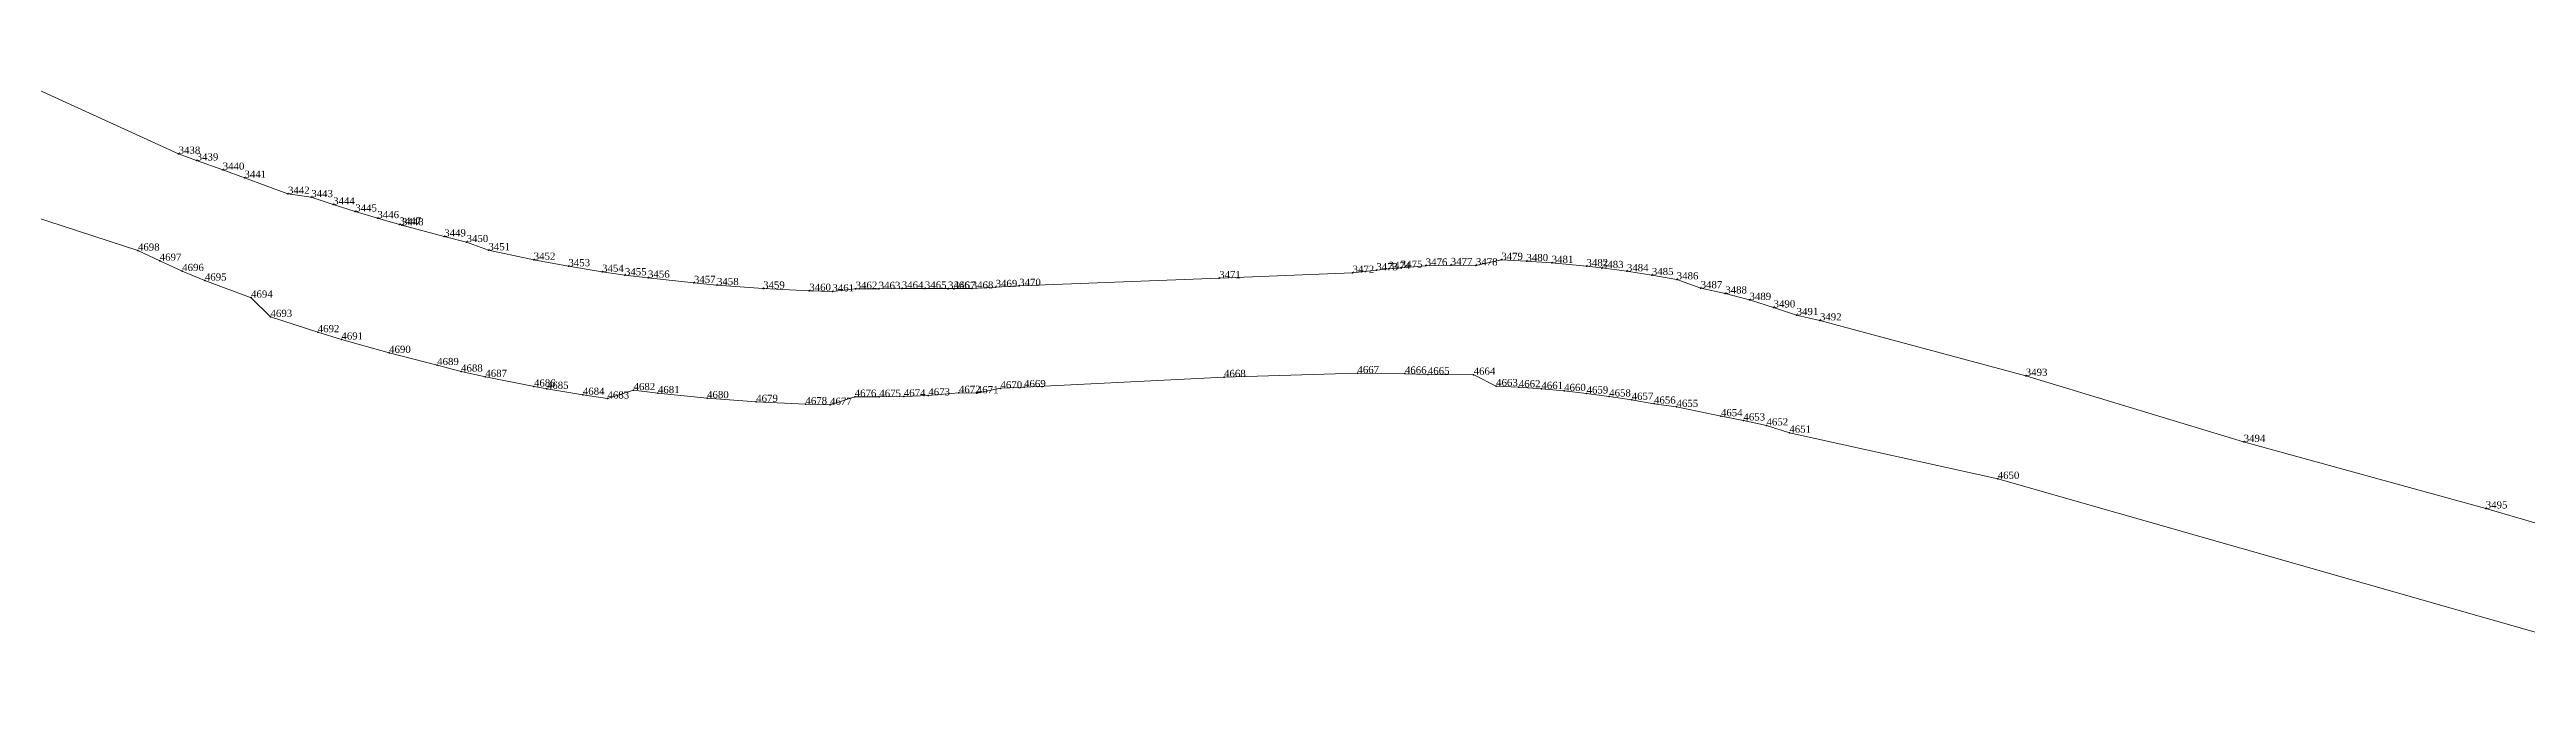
# Model space of a CAD drawing. Header units: metres. Extents: x 543554 to 549226, y 1840763 to 1844579.
# Drawn here: x 548227.3 to 548434.5, y 1842178.4 to 1842231.8 of the extents above; entities that cross this region are included whole.
import ezdxf

# ---------------------------------------------------------------- set-up
doc = ezdxf.new("R2010")
doc.units = ezdxf.units.M
doc.header["$MEASUREMENT"] = 0
for name, color, linetype, lineweight in [('Level 12', 7, 'Continuous', 0), ('Level 30', 7, 'Continuous', 0), ('Level 7', 7, 'Continuous', 0)]:
    doc.layers.add(name, color=color, linetype=linetype, lineweight=lineweight)
doc.styles.add('Style-Vntime', font='Vntime.shx')

# ---------------------------------------------------------------- blocks, each defined once
blk = doc.blocks.new('DDCT')
at = {"layer": 'Level 7', "color": 3, "linetype": 'Continuous', "lineweight": 30}
blk.add_point((0, 0), dxfattribs=at)
blk = doc.blocks.new('SHMIA_3437')
at = {"layer": 'Level 12', "color": 2, "linetype": 'Continuous', "lineweight": 0, "style": 'Style-Vntime'}
blk.add_text('3438', height=0.6, dxfattribs=at).set_placement((0, 0))
blk = doc.blocks.new('SHMIA_3438')
at = {"layer": 'Level 12', "color": 2, "linetype": 'Continuous', "lineweight": 0, "style": 'Style-Vntime'}
blk.add_text('3439', height=0.6, dxfattribs=at).set_placement((0, 0))
blk = doc.blocks.new('SHMIA_3439')
at = {"layer": 'Level 12', "color": 2, "linetype": 'Continuous', "lineweight": 0, "style": 'Style-Vntime'}
blk.add_text('3440', height=0.6, dxfattribs=at).set_placement((0, 0))
blk = doc.blocks.new('SHMIA_3440')
at = {"layer": 'Level 12', "color": 2, "linetype": 'Continuous', "lineweight": 0, "style": 'Style-Vntime'}
blk.add_text('3441', height=0.6, dxfattribs=at).set_placement((0, 0))
blk = doc.blocks.new('SHMIA_3441')
at = {"layer": 'Level 12', "color": 2, "linetype": 'Continuous', "lineweight": 0, "style": 'Style-Vntime'}
blk.add_text('3442', height=0.6, dxfattribs=at).set_placement((0, 0))
blk = doc.blocks.new('SHMIA_3442')
at = {"layer": 'Level 12', "color": 2, "linetype": 'Continuous', "lineweight": 0, "style": 'Style-Vntime'}
blk.add_text('3443', height=0.6, dxfattribs=at).set_placement((0, 0))
blk = doc.blocks.new('SHMIA_3443')
at = {"layer": 'Level 12', "color": 2, "linetype": 'Continuous', "lineweight": 0, "style": 'Style-Vntime'}
blk.add_text('3444', height=0.6, dxfattribs=at).set_placement((0, 0))
blk = doc.blocks.new('SHMIA_3444')
at = {"layer": 'Level 12', "color": 2, "linetype": 'Continuous', "lineweight": 0, "style": 'Style-Vntime'}
blk.add_text('3445', height=0.6, dxfattribs=at).set_placement((0, 0))
blk = doc.blocks.new('SHMIA_3445')
at = {"layer": 'Level 12', "color": 2, "linetype": 'Continuous', "lineweight": 0, "style": 'Style-Vntime'}
blk.add_text('3446', height=0.6, dxfattribs=at).set_placement((0, 0))
blk = doc.blocks.new('SHMIA_3446')
at = {"layer": 'Level 12', "color": 2, "linetype": 'Continuous', "lineweight": 0, "style": 'Style-Vntime'}
blk.add_text('3447', height=0.6, dxfattribs=at).set_placement((0, 0))
blk = doc.blocks.new('SHMIA_3447')
at = {"layer": 'Level 12', "color": 2, "linetype": 'Continuous', "lineweight": 0, "style": 'Style-Vntime'}
blk.add_text('3448', height=0.6, dxfattribs=at).set_placement((0, 0))
blk = doc.blocks.new('SHMIA_3448')
at = {"layer": 'Level 12', "color": 2, "linetype": 'Continuous', "lineweight": 0, "style": 'Style-Vntime'}
blk.add_text('3449', height=0.6, dxfattribs=at).set_placement((0, 0))
blk = doc.blocks.new('SHMIA_3449')
at = {"layer": 'Level 12', "color": 2, "linetype": 'Continuous', "lineweight": 0, "style": 'Style-Vntime'}
blk.add_text('3450', height=0.6, dxfattribs=at).set_placement((0, 0))
blk = doc.blocks.new('SHMIA_3450')
at = {"layer": 'Level 12', "color": 2, "linetype": 'Continuous', "lineweight": 0, "style": 'Style-Vntime'}
blk.add_text('3451', height=0.6, dxfattribs=at).set_placement((0, 0))
blk = doc.blocks.new('SHMIA_3451')
at = {"layer": 'Level 12', "color": 2, "linetype": 'Continuous', "lineweight": 0, "style": 'Style-Vntime'}
blk.add_text('3452', height=0.6, dxfattribs=at).set_placement((0, 0))
blk = doc.blocks.new('SHMIA_3452')
at = {"layer": 'Level 12', "color": 2, "linetype": 'Continuous', "lineweight": 0, "style": 'Style-Vntime'}
blk.add_text('3453', height=0.6, dxfattribs=at).set_placement((0, 0))
blk = doc.blocks.new('SHMIA_3453')
at = {"layer": 'Level 12', "color": 2, "linetype": 'Continuous', "lineweight": 0, "style": 'Style-Vntime'}
blk.add_text('3454', height=0.6, dxfattribs=at).set_placement((0, 0))
blk = doc.blocks.new('SHMIA_3454')
at = {"layer": 'Level 12', "color": 2, "linetype": 'Continuous', "lineweight": 0, "style": 'Style-Vntime'}
blk.add_text('3455', height=0.6, dxfattribs=at).set_placement((0, 0))
blk = doc.blocks.new('SHMIA_3455')
at = {"layer": 'Level 12', "color": 2, "linetype": 'Continuous', "lineweight": 0, "style": 'Style-Vntime'}
blk.add_text('3456', height=0.6, dxfattribs=at).set_placement((0, 0))
blk = doc.blocks.new('SHMIA_3456')
at = {"layer": 'Level 12', "color": 2, "linetype": 'Continuous', "lineweight": 0, "style": 'Style-Vntime'}
blk.add_text('3457', height=0.6, dxfattribs=at).set_placement((0, 0))
blk = doc.blocks.new('SHMIA_3457')
at = {"layer": 'Level 12', "color": 2, "linetype": 'Continuous', "lineweight": 0, "style": 'Style-Vntime'}
blk.add_text('3458', height=0.6, dxfattribs=at).set_placement((0, 0))
blk = doc.blocks.new('SHMIA_3458')
at = {"layer": 'Level 12', "color": 2, "linetype": 'Continuous', "lineweight": 0, "style": 'Style-Vntime'}
blk.add_text('3459', height=0.6, dxfattribs=at).set_placement((0, 0))
blk = doc.blocks.new('SHMIA_3459')
at = {"layer": 'Level 12', "color": 2, "linetype": 'Continuous', "lineweight": 0, "style": 'Style-Vntime'}
blk.add_text('3460', height=0.6, dxfattribs=at).set_placement((0, 0))
blk = doc.blocks.new('SHMIA_3460')
at = {"layer": 'Level 12', "color": 2, "linetype": 'Continuous', "lineweight": 0, "style": 'Style-Vntime'}
blk.add_text('3461', height=0.6, dxfattribs=at).set_placement((0, 0))
blk = doc.blocks.new('SHMIA_3461')
at = {"layer": 'Level 12', "color": 2, "linetype": 'Continuous', "lineweight": 0, "style": 'Style-Vntime'}
blk.add_text('3462', height=0.6, dxfattribs=at).set_placement((0, 0))
blk = doc.blocks.new('SHMIA_3462')
at = {"layer": 'Level 12', "color": 2, "linetype": 'Continuous', "lineweight": 0, "style": 'Style-Vntime'}
blk.add_text('3463', height=0.6, dxfattribs=at).set_placement((0, 0))
blk = doc.blocks.new('SHMIA_3463')
at = {"layer": 'Level 12', "color": 2, "linetype": 'Continuous', "lineweight": 0, "style": 'Style-Vntime'}
blk.add_text('3464', height=0.6, dxfattribs=at).set_placement((0, 0))
blk = doc.blocks.new('SHMIA_3464')
at = {"layer": 'Level 12', "color": 2, "linetype": 'Continuous', "lineweight": 0, "style": 'Style-Vntime'}
blk.add_text('3465', height=0.6, dxfattribs=at).set_placement((0, 0))
blk = doc.blocks.new('SHMIA_3465')
at = {"layer": 'Level 12', "color": 2, "linetype": 'Continuous', "lineweight": 0, "style": 'Style-Vntime'}
blk.add_text('3466', height=0.6, dxfattribs=at).set_placement((0, 0))
blk = doc.blocks.new('SHMIA_3466')
at = {"layer": 'Level 12', "color": 2, "linetype": 'Continuous', "lineweight": 0, "style": 'Style-Vntime'}
blk.add_text('3467', height=0.6, dxfattribs=at).set_placement((0, 0))
blk = doc.blocks.new('SHMIA_3467')
at = {"layer": 'Level 12', "color": 2, "linetype": 'Continuous', "lineweight": 0, "style": 'Style-Vntime'}
blk.add_text('3468', height=0.6, dxfattribs=at).set_placement((0, 0))
blk = doc.blocks.new('SHMIA_3468')
at = {"layer": 'Level 12', "color": 2, "linetype": 'Continuous', "lineweight": 0, "style": 'Style-Vntime'}
blk.add_text('3469', height=0.6, dxfattribs=at).set_placement((0, 0))
blk = doc.blocks.new('SHMIA_3469')
at = {"layer": 'Level 12', "color": 2, "linetype": 'Continuous', "lineweight": 0, "style": 'Style-Vntime'}
blk.add_text('3470', height=0.6, dxfattribs=at).set_placement((0, 0))
blk = doc.blocks.new('SHMIA_3470')
at = {"layer": 'Level 12', "color": 2, "linetype": 'Continuous', "lineweight": 0, "style": 'Style-Vntime'}
blk.add_text('3471', height=0.6, dxfattribs=at).set_placement((0, 0))
blk = doc.blocks.new('SHMIA_3471')
at = {"layer": 'Level 12', "color": 2, "linetype": 'Continuous', "lineweight": 0, "style": 'Style-Vntime'}
blk.add_text('3472', height=0.6, dxfattribs=at).set_placement((0, 0))
blk = doc.blocks.new('SHMIA_3472')
at = {"layer": 'Level 12', "color": 2, "linetype": 'Continuous', "lineweight": 0, "style": 'Style-Vntime'}
blk.add_text('3473', height=0.6, dxfattribs=at).set_placement((0, 0))
blk = doc.blocks.new('SHMIA_3473')
at = {"layer": 'Level 12', "color": 2, "linetype": 'Continuous', "lineweight": 0, "style": 'Style-Vntime'}
blk.add_text('3474', height=0.6, dxfattribs=at).set_placement((0, 0))
blk = doc.blocks.new('SHMIA_3474')
at = {"layer": 'Level 12', "color": 2, "linetype": 'Continuous', "lineweight": 0, "style": 'Style-Vntime'}
blk.add_text('3475', height=0.6, dxfattribs=at).set_placement((0, 0))
blk = doc.blocks.new('SHMIA_3475')
at = {"layer": 'Level 12', "color": 2, "linetype": 'Continuous', "lineweight": 0, "style": 'Style-Vntime'}
blk.add_text('3476', height=0.6, dxfattribs=at).set_placement((0, 0))
blk = doc.blocks.new('SHMIA_3476')
at = {"layer": 'Level 12', "color": 2, "linetype": 'Continuous', "lineweight": 0, "style": 'Style-Vntime'}
blk.add_text('3477', height=0.6, dxfattribs=at).set_placement((0, 0))
blk = doc.blocks.new('SHMIA_3477')
at = {"layer": 'Level 12', "color": 2, "linetype": 'Continuous', "lineweight": 0, "style": 'Style-Vntime'}
blk.add_text('3478', height=0.6, dxfattribs=at).set_placement((0, 0))
blk = doc.blocks.new('SHMIA_3478')
at = {"layer": 'Level 12', "color": 2, "linetype": 'Continuous', "lineweight": 0, "style": 'Style-Vntime'}
blk.add_text('3479', height=0.6, dxfattribs=at).set_placement((0, 0))
blk = doc.blocks.new('SHMIA_3479')
at = {"layer": 'Level 12', "color": 2, "linetype": 'Continuous', "lineweight": 0, "style": 'Style-Vntime'}
blk.add_text('3480', height=0.6, dxfattribs=at).set_placement((0, 0))
blk = doc.blocks.new('SHMIA_3480')
at = {"layer": 'Level 12', "color": 2, "linetype": 'Continuous', "lineweight": 0, "style": 'Style-Vntime'}
blk.add_text('3481', height=0.6, dxfattribs=at).set_placement((0, 0))
blk = doc.blocks.new('SHMIA_3481')
at = {"layer": 'Level 12', "color": 2, "linetype": 'Continuous', "lineweight": 0, "style": 'Style-Vntime'}
blk.add_text('3482', height=0.6, dxfattribs=at).set_placement((0, 0))
blk = doc.blocks.new('SHMIA_3482')
at = {"layer": 'Level 12', "color": 2, "linetype": 'Continuous', "lineweight": 0, "style": 'Style-Vntime'}
blk.add_text('3483', height=0.6, dxfattribs=at).set_placement((0, 0))
blk = doc.blocks.new('SHMIA_3483')
at = {"layer": 'Level 12', "color": 2, "linetype": 'Continuous', "lineweight": 0, "style": 'Style-Vntime'}
blk.add_text('3484', height=0.6, dxfattribs=at).set_placement((0, 0))
blk = doc.blocks.new('SHMIA_3484')
at = {"layer": 'Level 12', "color": 2, "linetype": 'Continuous', "lineweight": 0, "style": 'Style-Vntime'}
blk.add_text('3485', height=0.6, dxfattribs=at).set_placement((0, 0))
blk = doc.blocks.new('SHMIA_3485')
at = {"layer": 'Level 12', "color": 2, "linetype": 'Continuous', "lineweight": 0, "style": 'Style-Vntime'}
blk.add_text('3486', height=0.6, dxfattribs=at).set_placement((0, 0))
blk = doc.blocks.new('SHMIA_3486')
at = {"layer": 'Level 12', "color": 2, "linetype": 'Continuous', "lineweight": 0, "style": 'Style-Vntime'}
blk.add_text('3487', height=0.6, dxfattribs=at).set_placement((0, 0))
blk = doc.blocks.new('SHMIA_3487')
at = {"layer": 'Level 12', "color": 2, "linetype": 'Continuous', "lineweight": 0, "style": 'Style-Vntime'}
blk.add_text('3488', height=0.6, dxfattribs=at).set_placement((0, 0))
blk = doc.blocks.new('SHMIA_3488')
at = {"layer": 'Level 12', "color": 2, "linetype": 'Continuous', "lineweight": 0, "style": 'Style-Vntime'}
blk.add_text('3489', height=0.6, dxfattribs=at).set_placement((0, 0))
blk = doc.blocks.new('SHMIA_3489')
at = {"layer": 'Level 12', "color": 2, "linetype": 'Continuous', "lineweight": 0, "style": 'Style-Vntime'}
blk.add_text('3490', height=0.6, dxfattribs=at).set_placement((0, 0))
blk = doc.blocks.new('SHMIA_3490')
at = {"layer": 'Level 12', "color": 2, "linetype": 'Continuous', "lineweight": 0, "style": 'Style-Vntime'}
blk.add_text('3491', height=0.6, dxfattribs=at).set_placement((0, 0))
blk = doc.blocks.new('SHMIA_3491')
at = {"layer": 'Level 12', "color": 2, "linetype": 'Continuous', "lineweight": 0, "style": 'Style-Vntime'}
blk.add_text('3492', height=0.6, dxfattribs=at).set_placement((0, 0))
blk = doc.blocks.new('SHMIA_3492')
at = {"layer": 'Level 12', "color": 2, "linetype": 'Continuous', "lineweight": 0, "style": 'Style-Vntime'}
blk.add_text('3493', height=0.6, dxfattribs=at).set_placement((0, 0))
blk = doc.blocks.new('SHMIA_3493')
at = {"layer": 'Level 12', "color": 2, "linetype": 'Continuous', "lineweight": 0, "style": 'Style-Vntime'}
blk.add_text('3494', height=0.6, dxfattribs=at).set_placement((0, 0))
blk = doc.blocks.new('SHMIA_3494')
at = {"layer": 'Level 12', "color": 2, "linetype": 'Continuous', "lineweight": 0, "style": 'Style-Vntime'}
blk.add_text('3495', height=0.6, dxfattribs=at).set_placement((0, 0))
blk = doc.blocks.new('SHMIA_4649')
at = {"layer": 'Level 12', "color": 2, "linetype": 'Continuous', "lineweight": 0, "style": 'Style-Vntime'}
blk.add_text('4650', height=0.6, dxfattribs=at).set_placement((0, 0))
blk = doc.blocks.new('SHMIA_4650')
at = {"layer": 'Level 12', "color": 2, "linetype": 'Continuous', "lineweight": 0, "style": 'Style-Vntime'}
blk.add_text('4651', height=0.6, dxfattribs=at).set_placement((0, 0))
blk = doc.blocks.new('SHMIA_4651')
at = {"layer": 'Level 12', "color": 2, "linetype": 'Continuous', "lineweight": 0, "style": 'Style-Vntime'}
blk.add_text('4652', height=0.6, dxfattribs=at).set_placement((0, 0))
blk = doc.blocks.new('SHMIA_4652')
at = {"layer": 'Level 12', "color": 2, "linetype": 'Continuous', "lineweight": 0, "style": 'Style-Vntime'}
blk.add_text('4653', height=0.6, dxfattribs=at).set_placement((0, 0))
blk = doc.blocks.new('SHMIA_4653')
at = {"layer": 'Level 12', "color": 2, "linetype": 'Continuous', "lineweight": 0, "style": 'Style-Vntime'}
blk.add_text('4654', height=0.6, dxfattribs=at).set_placement((0, 0))
blk = doc.blocks.new('SHMIA_4654')
at = {"layer": 'Level 12', "color": 2, "linetype": 'Continuous', "lineweight": 0, "style": 'Style-Vntime'}
blk.add_text('4655', height=0.6, dxfattribs=at).set_placement((0, 0))
blk = doc.blocks.new('SHMIA_4655')
at = {"layer": 'Level 12', "color": 2, "linetype": 'Continuous', "lineweight": 0, "style": 'Style-Vntime'}
blk.add_text('4656', height=0.6, dxfattribs=at).set_placement((0, 0))
blk = doc.blocks.new('SHMIA_4656')
at = {"layer": 'Level 12', "color": 2, "linetype": 'Continuous', "lineweight": 0, "style": 'Style-Vntime'}
blk.add_text('4657', height=0.6, dxfattribs=at).set_placement((0, 0))
blk = doc.blocks.new('SHMIA_4657')
at = {"layer": 'Level 12', "color": 2, "linetype": 'Continuous', "lineweight": 0, "style": 'Style-Vntime'}
blk.add_text('4658', height=0.6, dxfattribs=at).set_placement((0, 0))
blk = doc.blocks.new('SHMIA_4658')
at = {"layer": 'Level 12', "color": 2, "linetype": 'Continuous', "lineweight": 0, "style": 'Style-Vntime'}
blk.add_text('4659', height=0.6, dxfattribs=at).set_placement((0, 0))
blk = doc.blocks.new('SHMIA_4659')
at = {"layer": 'Level 12', "color": 2, "linetype": 'Continuous', "lineweight": 0, "style": 'Style-Vntime'}
blk.add_text('4660', height=0.6, dxfattribs=at).set_placement((0, 0))
blk = doc.blocks.new('SHMIA_4660')
at = {"layer": 'Level 12', "color": 2, "linetype": 'Continuous', "lineweight": 0, "style": 'Style-Vntime'}
blk.add_text('4661', height=0.6, dxfattribs=at).set_placement((0, 0))
blk = doc.blocks.new('SHMIA_4661')
at = {"layer": 'Level 12', "color": 2, "linetype": 'Continuous', "lineweight": 0, "style": 'Style-Vntime'}
blk.add_text('4662', height=0.6, dxfattribs=at).set_placement((0, 0))
blk = doc.blocks.new('SHMIA_4662')
at = {"layer": 'Level 12', "color": 2, "linetype": 'Continuous', "lineweight": 0, "style": 'Style-Vntime'}
blk.add_text('4663', height=0.6, dxfattribs=at).set_placement((0, 0))
blk = doc.blocks.new('SHMIA_4663')
at = {"layer": 'Level 12', "color": 2, "linetype": 'Continuous', "lineweight": 0, "style": 'Style-Vntime'}
blk.add_text('4664', height=0.6, dxfattribs=at).set_placement((0, 0))
blk = doc.blocks.new('SHMIA_4664')
at = {"layer": 'Level 12', "color": 2, "linetype": 'Continuous', "lineweight": 0, "style": 'Style-Vntime'}
blk.add_text('4665', height=0.6, dxfattribs=at).set_placement((0, 0))
blk = doc.blocks.new('SHMIA_4665')
at = {"layer": 'Level 12', "color": 2, "linetype": 'Continuous', "lineweight": 0, "style": 'Style-Vntime'}
blk.add_text('4666', height=0.6, dxfattribs=at).set_placement((0, 0))
blk = doc.blocks.new('SHMIA_4666')
at = {"layer": 'Level 12', "color": 2, "linetype": 'Continuous', "lineweight": 0, "style": 'Style-Vntime'}
blk.add_text('4667', height=0.6, dxfattribs=at).set_placement((0, 0))
blk = doc.blocks.new('SHMIA_4667')
at = {"layer": 'Level 12', "color": 2, "linetype": 'Continuous', "lineweight": 0, "style": 'Style-Vntime'}
blk.add_text('4668', height=0.6, dxfattribs=at).set_placement((0, 0))
blk = doc.blocks.new('SHMIA_4668')
at = {"layer": 'Level 12', "color": 2, "linetype": 'Continuous', "lineweight": 0, "style": 'Style-Vntime'}
blk.add_text('4669', height=0.6, dxfattribs=at).set_placement((0, 0))
blk = doc.blocks.new('SHMIA_4669')
at = {"layer": 'Level 12', "color": 2, "linetype": 'Continuous', "lineweight": 0, "style": 'Style-Vntime'}
blk.add_text('4670', height=0.6, dxfattribs=at).set_placement((0, 0))
blk = doc.blocks.new('SHMIA_4670')
at = {"layer": 'Level 12', "color": 2, "linetype": 'Continuous', "lineweight": 0, "style": 'Style-Vntime'}
blk.add_text('4671', height=0.6, dxfattribs=at).set_placement((0, 0))
blk = doc.blocks.new('SHMIA_4671')
at = {"layer": 'Level 12', "color": 2, "linetype": 'Continuous', "lineweight": 0, "style": 'Style-Vntime'}
blk.add_text('4672', height=0.6, dxfattribs=at).set_placement((0, 0))
blk = doc.blocks.new('SHMIA_4672')
at = {"layer": 'Level 12', "color": 2, "linetype": 'Continuous', "lineweight": 0, "style": 'Style-Vntime'}
blk.add_text('4673', height=0.6, dxfattribs=at).set_placement((0, 0))
blk = doc.blocks.new('SHMIA_4673')
at = {"layer": 'Level 12', "color": 2, "linetype": 'Continuous', "lineweight": 0, "style": 'Style-Vntime'}
blk.add_text('4674', height=0.6, dxfattribs=at).set_placement((0, 0))
blk = doc.blocks.new('SHMIA_4674')
at = {"layer": 'Level 12', "color": 2, "linetype": 'Continuous', "lineweight": 0, "style": 'Style-Vntime'}
blk.add_text('4675', height=0.6, dxfattribs=at).set_placement((0, 0))
blk = doc.blocks.new('SHMIA_4675')
at = {"layer": 'Level 12', "color": 2, "linetype": 'Continuous', "lineweight": 0, "style": 'Style-Vntime'}
blk.add_text('4676', height=0.6, dxfattribs=at).set_placement((0, 0))
blk = doc.blocks.new('SHMIA_4676')
at = {"layer": 'Level 12', "color": 2, "linetype": 'Continuous', "lineweight": 0, "style": 'Style-Vntime'}
blk.add_text('4677', height=0.6, dxfattribs=at).set_placement((0, 0))
blk = doc.blocks.new('SHMIA_4677')
at = {"layer": 'Level 12', "color": 2, "linetype": 'Continuous', "lineweight": 0, "style": 'Style-Vntime'}
blk.add_text('4678', height=0.6, dxfattribs=at).set_placement((0, 0))
blk = doc.blocks.new('SHMIA_4678')
at = {"layer": 'Level 12', "color": 2, "linetype": 'Continuous', "lineweight": 0, "style": 'Style-Vntime'}
blk.add_text('4679', height=0.6, dxfattribs=at).set_placement((0, 0))
blk = doc.blocks.new('SHMIA_4679')
at = {"layer": 'Level 12', "color": 2, "linetype": 'Continuous', "lineweight": 0, "style": 'Style-Vntime'}
blk.add_text('4680', height=0.6, dxfattribs=at).set_placement((0, 0))
blk = doc.blocks.new('SHMIA_4680')
at = {"layer": 'Level 12', "color": 2, "linetype": 'Continuous', "lineweight": 0, "style": 'Style-Vntime'}
blk.add_text('4681', height=0.6, dxfattribs=at).set_placement((0, 0))
blk = doc.blocks.new('SHMIA_4681')
at = {"layer": 'Level 12', "color": 2, "linetype": 'Continuous', "lineweight": 0, "style": 'Style-Vntime'}
blk.add_text('4682', height=0.6, dxfattribs=at).set_placement((0, 0))
blk = doc.blocks.new('SHMIA_4682')
at = {"layer": 'Level 12', "color": 2, "linetype": 'Continuous', "lineweight": 0, "style": 'Style-Vntime'}
blk.add_text('4683', height=0.6, dxfattribs=at).set_placement((0, 0))
blk = doc.blocks.new('SHMIA_4683')
at = {"layer": 'Level 12', "color": 2, "linetype": 'Continuous', "lineweight": 0, "style": 'Style-Vntime'}
blk.add_text('4684', height=0.6, dxfattribs=at).set_placement((0, 0))
blk = doc.blocks.new('SHMIA_4684')
at = {"layer": 'Level 12', "color": 2, "linetype": 'Continuous', "lineweight": 0, "style": 'Style-Vntime'}
blk.add_text('4685', height=0.6, dxfattribs=at).set_placement((0, 0))
blk = doc.blocks.new('SHMIA_4685')
at = {"layer": 'Level 12', "color": 2, "linetype": 'Continuous', "lineweight": 0, "style": 'Style-Vntime'}
blk.add_text('4686', height=0.6, dxfattribs=at).set_placement((0, 0))
blk = doc.blocks.new('SHMIA_4686')
at = {"layer": 'Level 12', "color": 2, "linetype": 'Continuous', "lineweight": 0, "style": 'Style-Vntime'}
blk.add_text('4687', height=0.6, dxfattribs=at).set_placement((0, 0))
blk = doc.blocks.new('SHMIA_4687')
at = {"layer": 'Level 12', "color": 2, "linetype": 'Continuous', "lineweight": 0, "style": 'Style-Vntime'}
blk.add_text('4688', height=0.6, dxfattribs=at).set_placement((0, 0))
blk = doc.blocks.new('SHMIA_4688')
at = {"layer": 'Level 12', "color": 2, "linetype": 'Continuous', "lineweight": 0, "style": 'Style-Vntime'}
blk.add_text('4689', height=0.6, dxfattribs=at).set_placement((0, 0))
blk = doc.blocks.new('SHMIA_4689')
at = {"layer": 'Level 12', "color": 2, "linetype": 'Continuous', "lineweight": 0, "style": 'Style-Vntime'}
blk.add_text('4690', height=0.6, dxfattribs=at).set_placement((0, 0))
blk = doc.blocks.new('SHMIA_4690')
at = {"layer": 'Level 12', "color": 2, "linetype": 'Continuous', "lineweight": 0, "style": 'Style-Vntime'}
blk.add_text('4691', height=0.6, dxfattribs=at).set_placement((0, 0))
blk = doc.blocks.new('SHMIA_4691')
at = {"layer": 'Level 12', "color": 2, "linetype": 'Continuous', "lineweight": 0, "style": 'Style-Vntime'}
blk.add_text('4692', height=0.6, dxfattribs=at).set_placement((0, 0))
blk = doc.blocks.new('SHMIA_4692')
at = {"layer": 'Level 12', "color": 2, "linetype": 'Continuous', "lineweight": 0, "style": 'Style-Vntime'}
blk.add_text('4693', height=0.6, dxfattribs=at).set_placement((0, 0))
blk = doc.blocks.new('SHMIA_4693')
at = {"layer": 'Level 12', "color": 2, "linetype": 'Continuous', "lineweight": 0, "style": 'Style-Vntime'}
blk.add_text('4694', height=0.6, dxfattribs=at).set_placement((0, 0))
blk = doc.blocks.new('SHMIA_4694')
at = {"layer": 'Level 12', "color": 2, "linetype": 'Continuous', "lineweight": 0, "style": 'Style-Vntime'}
blk.add_text('4695', height=0.6, dxfattribs=at).set_placement((0, 0))
blk = doc.blocks.new('SHMIA_4695')
at = {"layer": 'Level 12', "color": 2, "linetype": 'Continuous', "lineweight": 0, "style": 'Style-Vntime'}
blk.add_text('4696', height=0.6, dxfattribs=at).set_placement((0, 0))
blk = doc.blocks.new('SHMIA_4696')
at = {"layer": 'Level 12', "color": 2, "linetype": 'Continuous', "lineweight": 0, "style": 'Style-Vntime'}
blk.add_text('4697', height=0.6, dxfattribs=at).set_placement((0, 0))
blk = doc.blocks.new('SHMIA_4697')
at = {"layer": 'Level 12', "color": 2, "linetype": 'Continuous', "lineweight": 0, "style": 'Style-Vntime'}
blk.add_text('4698', height=0.6, dxfattribs=at).set_placement((0, 0))

msp = doc.modelspace()

# ---------------------------------------------------------------- linework, layer by layer
at = {"layer": 'Level 30', "color": 2, "linetype": 'Continuous', "lineweight": 0, "flags": 128}
for points in [[(548218.9089, 1842231.7638), (548238.0594, 1842223.0394), (548239.5666, 1842222.4818), (548241.7533, 1842221.6958), (548243.5741, 1842221.0308), (548247.2082, 1842219.6853), (548249.1606, 1842219.4082), (548250.9943, 1842218.7979), (548252.8359, 1842218.2122), (548254.6853, 1842217.6511), (548256.5419, 1842217.1146), (548256.7354, 1842217.0603), (548260.2758, 1842216.1163), (548262.1524, 1842215.6545), (548263.9788, 1842214.968), (548267.7673, 1842214.1687), (548270.6722, 1842213.6269), (548273.4866, 1842213.1599), (548275.4014, 1842212.8746), (548277.3274, 1842212.6727), (548281.1723, 1842212.2302), (548283.0988, 1842212.0474), (548286.9584, 1842211.7589), (548290.8243, 1842211.5735), (548292.7587, 1842211.5195), (548294.6957, 1842211.737), (548296.6276, 1842211.7346), (548298.5594, 1842211.7579), (548300.4921, 1842211.7641), (548302.427, 1842211.7533), (548302.9109, 1842211.7547), (548304.4123, 1842211.7635), (548306.4086, 1842211.8876), (548308.3787, 1842211.9837), (548325.1139, 1842212.6256), (548336.2676, 1842213.0804), (548338.2597, 1842213.292), (548339.3018, 1842213.4027), (548340.2985, 1842213.5011), (548342.393, 1842213.6766), (548344.4928, 1842213.7271), (548346.5932, 1842213.7044), (548348.7141, 1842214.1639), (548350.8224, 1842214.0567), (548352.9281, 1842213.9073), (548355.842, 1842213.6307), (548357.1285, 1842213.4825), (548359.2215, 1842213.2072), (548361.3085, 1842212.89), (548363.3888, 1842212.5312), (548365.3923, 1842211.791), (548367.4498, 1842211.3507), (548369.4845, 1842210.8139), (548371.4921, 1842210.1816), (548373.4165, 1842209.5406), (548375.3688, 1842209.0979), (548392.5902, 1842204.4646), (548410.815, 1842198.9253), (548431.0728, 1842193.3556), (548453.9138, 1842186.6995)], [(548451.4352, 1842178.3798), (548390.2423, 1842195.8401), (548372.8104, 1842199.7004), (548370.9031, 1842200.3085), (548368.966, 1842200.7161), (548367.0936, 1842201.0779), (548363.3699, 1842201.8551), (548361.4869, 1842202.1267), (548359.615, 1842202.4495), (548357.7371, 1842202.7349), (548355.8539, 1842202.9826), (548353.9661, 1842203.1926), (548352.0744, 1842203.3649), (548350.1797, 1842203.4993), (548348.2827, 1842203.5957), (548346.4027, 1842204.5469), (548342.5676, 1842204.5812), (548340.646, 1842204.6394), (548336.6774, 1842204.679), (548325.5171, 1842204.3588), (548308.7919, 1842203.5107), (548306.8219, 1842203.4146), (548304.8398, 1842202.9981), (548303.3363, 1842203.0334), (548300.7789, 1842202.8227), (548298.7286, 1842202.7278), (548296.6764, 1842202.703), (548294.6241, 1842202.7056), (548292.5569, 1842202.0268), (548290.4959, 1842202.0844), (548286.3771, 1842202.282), (548282.265, 1842202.5893), (548278.1626, 1842203.0061), (548276.116, 1842203.2555), (548273.935, 1842202.5632), (548271.8828, 1842202.8691), (548268.8666, 1842203.3695), (548267.7916, 1842203.5626), (548263.7203, 1842204.3651), (548261.6931, 1842204.8069), (548259.6922, 1842205.361), (548255.6718, 1842206.3787), (548251.6799, 1842207.5032), (548249.6955, 1842208.1054), (548245.7518, 1842209.3886), (548244.1231, 1842210.9988), (548240.2585, 1842212.4296), (548238.3585, 1842213.2275), (548236.4846, 1842214.0859), (548234.6626, 1842214.9426), (548214.586, 1842221.4596)]]:
    msp.add_lwpolyline(points, dxfattribs=at)

# ---------------------------------------------------------------- block references
at = {"layer": 'Level 12', "color": 2, "linetype": 'Continuous', "lineweight": 0}
for name, p in [('SHMIA_3437', (548238.06, 1842223.04)), ('SHMIA_3438', (548239.57, 1842222.48)), ('SHMIA_3439', (548241.75, 1842221.7)), ('SHMIA_3440', (548243.57, 1842221.03)), ('SHMIA_3441', (548247.21, 1842219.69)), ('SHMIA_3442', (548249.16, 1842219.41)), ('SHMIA_3443', (548250.99, 1842218.8)), ('SHMIA_3444', (548252.84, 1842218.21)), ('SHMIA_3445', (548254.69, 1842217.65)), ('SHMIA_3446', (548256.54, 1842217.11)), ('SHMIA_3447', (548256.74, 1842217.06)), ('SHMIA_4697', (548234.66, 1842214.94)), ('SHMIA_3448', (548260.28, 1842216.12)), ('SHMIA_3449', (548262.15, 1842215.65)), ('SHMIA_3450', (548263.98, 1842214.97)), ('SHMIA_3451', (548267.77, 1842214.17)), ('SHMIA_3478', (548348.71, 1842214.16)), ('SHMIA_4696', (548236.48, 1842214.09)), ('SHMIA_4695', (548238.36, 1842213.23)), ('SHMIA_4694', (548240.26, 1842212.43)), ('SHMIA_3452', (548270.67, 1842213.63)), ('SHMIA_3453', (548273.49, 1842213.16)), ('SHMIA_3454', (548275.4, 1842212.87)), ('SHMIA_3455', (548277.33, 1842212.67)), ('SHMIA_3456', (548281.17, 1842212.23)), ('SHMIA_3470', (548325.11, 1842212.63)), ('SHMIA_3471', (548336.27, 1842213.08)), ('SHMIA_3472', (548338.26, 1842213.29)), ('SHMIA_3473', (548339.3, 1842213.4)), ('SHMIA_3474', (548340.3, 1842213.5)), ('SHMIA_3475', (548342.39, 1842213.68)), ('SHMIA_3476', (548344.49, 1842213.73)), ('SHMIA_3477', (548346.59, 1842213.7)), ('SHMIA_3479', (548350.82, 1842214.06)), ('SHMIA_3480', (548352.93, 1842213.91)), ('SHMIA_3481', (548355.84, 1842213.63)), ('SHMIA_3482', (548357.13, 1842213.48)), ('SHMIA_3483', (548359.22, 1842213.21)), ('SHMIA_3484', (548361.31, 1842212.89)), ('SHMIA_3485', (548363.39, 1842212.53)), ('SHMIA_4693', (548244.12, 1842211)), ('SHMIA_3457', (548283.1, 1842212.05)), ('SHMIA_3458', (548286.96, 1842211.76)), ('SHMIA_3459', (548290.82, 1842211.57)), ('SHMIA_3460', (548292.76, 1842211.52)), ('SHMIA_3461', (548294.7, 1842211.74)), ('SHMIA_3462', (548296.63, 1842211.73)), ('SHMIA_3463', (548298.56, 1842211.76)), ('SHMIA_3464', (548300.49, 1842211.76)), ('SHMIA_3465', (548302.43, 1842211.75)), ('SHMIA_3466', (548302.91, 1842211.75)), ('SHMIA_3467', (548304.41, 1842211.76)), ('SHMIA_3468', (548306.41, 1842211.89)), ('SHMIA_3469', (548308.38, 1842211.98)), ('SHMIA_3486', (548365.39, 1842211.79)), ('SHMIA_3487', (548367.45, 1842211.35)), ('SHMIA_3488', (548369.48, 1842210.81)), ('SHMIA_3489', (548371.49, 1842210.18)), ('SHMIA_4692', (548245.75, 1842209.39)), ('SHMIA_4691', (548249.7, 1842208.11)), ('SHMIA_3490', (548373.42, 1842209.54)), ('SHMIA_3491', (548375.37, 1842209.1)), ('SHMIA_4690', (548251.68, 1842207.5)), ('SHMIA_4689', (548255.67, 1842206.38)), ('SHMIA_4688', (548259.69, 1842205.36)), ('SHMIA_4687', (548261.69, 1842204.81)), ('SHMIA_4686', (548263.72, 1842204.37)), ('SHMIA_4667', (548325.52, 1842204.36)), ('SHMIA_4666', (548336.68, 1842204.68)), ('SHMIA_4665', (548340.65, 1842204.64)), ('SHMIA_4664', (548342.57, 1842204.58)), ('SHMIA_4663', (548346.4, 1842204.55)), ('SHMIA_3492', (548392.59, 1842204.46)), ('SHMIA_4685', (548267.79, 1842203.56)), ('SHMIA_4684', (548268.87, 1842203.37)), ('SHMIA_4683', (548271.88, 1842202.87)), ('SHMIA_4682', (548273.94, 1842202.56)), ('SHMIA_4681', (548276.12, 1842203.26)), ('SHMIA_4680', (548278.16, 1842203.01)), ('SHMIA_4679', (548282.27, 1842202.59)), ('SHMIA_4678', (548286.38, 1842202.28)), ('SHMIA_4677', (548290.5, 1842202.08)), ('SHMIA_4676', (548292.56, 1842202.03)), ('SHMIA_4675', (548294.62, 1842202.71)), ('SHMIA_4674', (548296.68, 1842202.7)), ('SHMIA_4673', (548298.73, 1842202.73)), ('SHMIA_4672', (548300.78, 1842202.82)), ('SHMIA_4671', (548303.34, 1842203.03)), ('SHMIA_4670', (548304.84, 1842203)), ('SHMIA_4669', (548306.82, 1842203.41)), ('SHMIA_4668', (548308.79, 1842203.51)), ('SHMIA_4662', (548348.28, 1842203.6)), ('SHMIA_4661', (548350.18, 1842203.5)), ('SHMIA_4660', (548352.07, 1842203.36)), ('SHMIA_4659', (548353.97, 1842203.19)), ('SHMIA_4658', (548355.85, 1842202.98)), ('SHMIA_4657', (548357.74, 1842202.73)), ('SHMIA_4656', (548359.62, 1842202.45)), ('SHMIA_4655', (548361.49, 1842202.13)), ('SHMIA_4654', (548363.37, 1842201.86)), ('SHMIA_4653', (548367.09, 1842201.08)), ('SHMIA_4652', (548368.97, 1842200.72)), ('SHMIA_4651', (548370.9, 1842200.31)), ('SHMIA_4650', (548372.81, 1842199.7)), ('SHMIA_3493', (548410.82, 1842198.93)), ('SHMIA_4649', (548390.24, 1842195.84)), ('SHMIA_3494', (548431.07, 1842193.36))]:
    msp.add_blockref(name, p, dxfattribs=at)
at = {"layer": 'Level 7', "color": 3, "linetype": 'Continuous', "lineweight": 30}
for p in [(548238.06, 1842223.04), (548239.57, 1842222.48), (548241.75, 1842221.7), (548243.57, 1842221.03), (548247.21, 1842219.69), (548249.16, 1842219.41), (548250.99, 1842218.8), (548252.84, 1842218.21), (548254.69, 1842217.65), (548256.54, 1842217.11), (548256.74, 1842217.06), (548234.66, 1842214.94), (548260.28, 1842216.12), (548262.15, 1842215.65), (548263.98, 1842214.97), (548236.48, 1842214.09), (548238.36, 1842213.23), (548267.77, 1842214.17), (548270.67, 1842213.63), (548273.49, 1842213.16), (548275.4, 1842212.87), (548336.27, 1842213.08), (548338.26, 1842213.29), (548339.3, 1842213.4), (548340.3, 1842213.5), (548342.39, 1842213.68), (548344.49, 1842213.73), (548346.59, 1842213.7), (548348.71, 1842214.16), (548350.82, 1842214.06), (548352.93, 1842213.91), (548355.84, 1842213.63), (548357.13, 1842213.48), (548359.22, 1842213.21), (548361.31, 1842212.89), (548240.26, 1842212.43), (548244.12, 1842211), (548277.33, 1842212.67), (548281.17, 1842212.23), (548283.1, 1842212.05), (548286.96, 1842211.76), (548290.82, 1842211.57), (548292.76, 1842211.52), (548294.7, 1842211.74), (548296.63, 1842211.73), (548298.56, 1842211.76), (548300.49, 1842211.76), (548302.43, 1842211.75), (548302.91, 1842211.75), (548304.41, 1842211.76), (548306.41, 1842211.89), (548308.38, 1842211.98), (548325.11, 1842212.63), (548363.39, 1842212.53), (548365.39, 1842211.79), (548367.45, 1842211.35), (548369.48, 1842210.81), (548245.75, 1842209.39), (548371.49, 1842210.18), (548373.42, 1842209.54), (548375.37, 1842209.1), (548249.7, 1842208.11), (548251.68, 1842207.5), (548255.67, 1842206.38), (548259.69, 1842205.36), (548261.69, 1842204.81), (548336.68, 1842204.68), (548340.65, 1842204.64), (548342.57, 1842204.58), (548346.4, 1842204.55), (548392.59, 1842204.46), (548263.72, 1842204.37), (548267.79, 1842203.56), (548268.87, 1842203.37), (548271.88, 1842202.87), (548273.94, 1842202.56), (548276.12, 1842203.26), (548278.16, 1842203.01), (548282.27, 1842202.59), (548294.62, 1842202.71), (548296.68, 1842202.7), (548298.73, 1842202.73), (548300.78, 1842202.82), (548303.34, 1842203.03), (548304.84, 1842203), (548306.82, 1842203.41), (548308.79, 1842203.51), (548325.52, 1842204.36), (548348.28, 1842203.6), (548350.18, 1842203.5), (548352.07, 1842203.36), (548353.97, 1842203.19), (548355.85, 1842202.98), (548357.74, 1842202.73), (548359.62, 1842202.45), (548286.38, 1842202.28), (548290.5, 1842202.08), (548292.56, 1842202.03), (548361.49, 1842202.13), (548363.37, 1842201.86), (548367.09, 1842201.08), (548368.97, 1842200.72), (548370.9, 1842200.31), (548372.81, 1842199.7), (548410.82, 1842198.93), (548390.24, 1842195.84), (548431.07, 1842193.36)]:
    msp.add_blockref('DDCT', p, dxfattribs=at)

doc.saveas('drawing.dxf')
